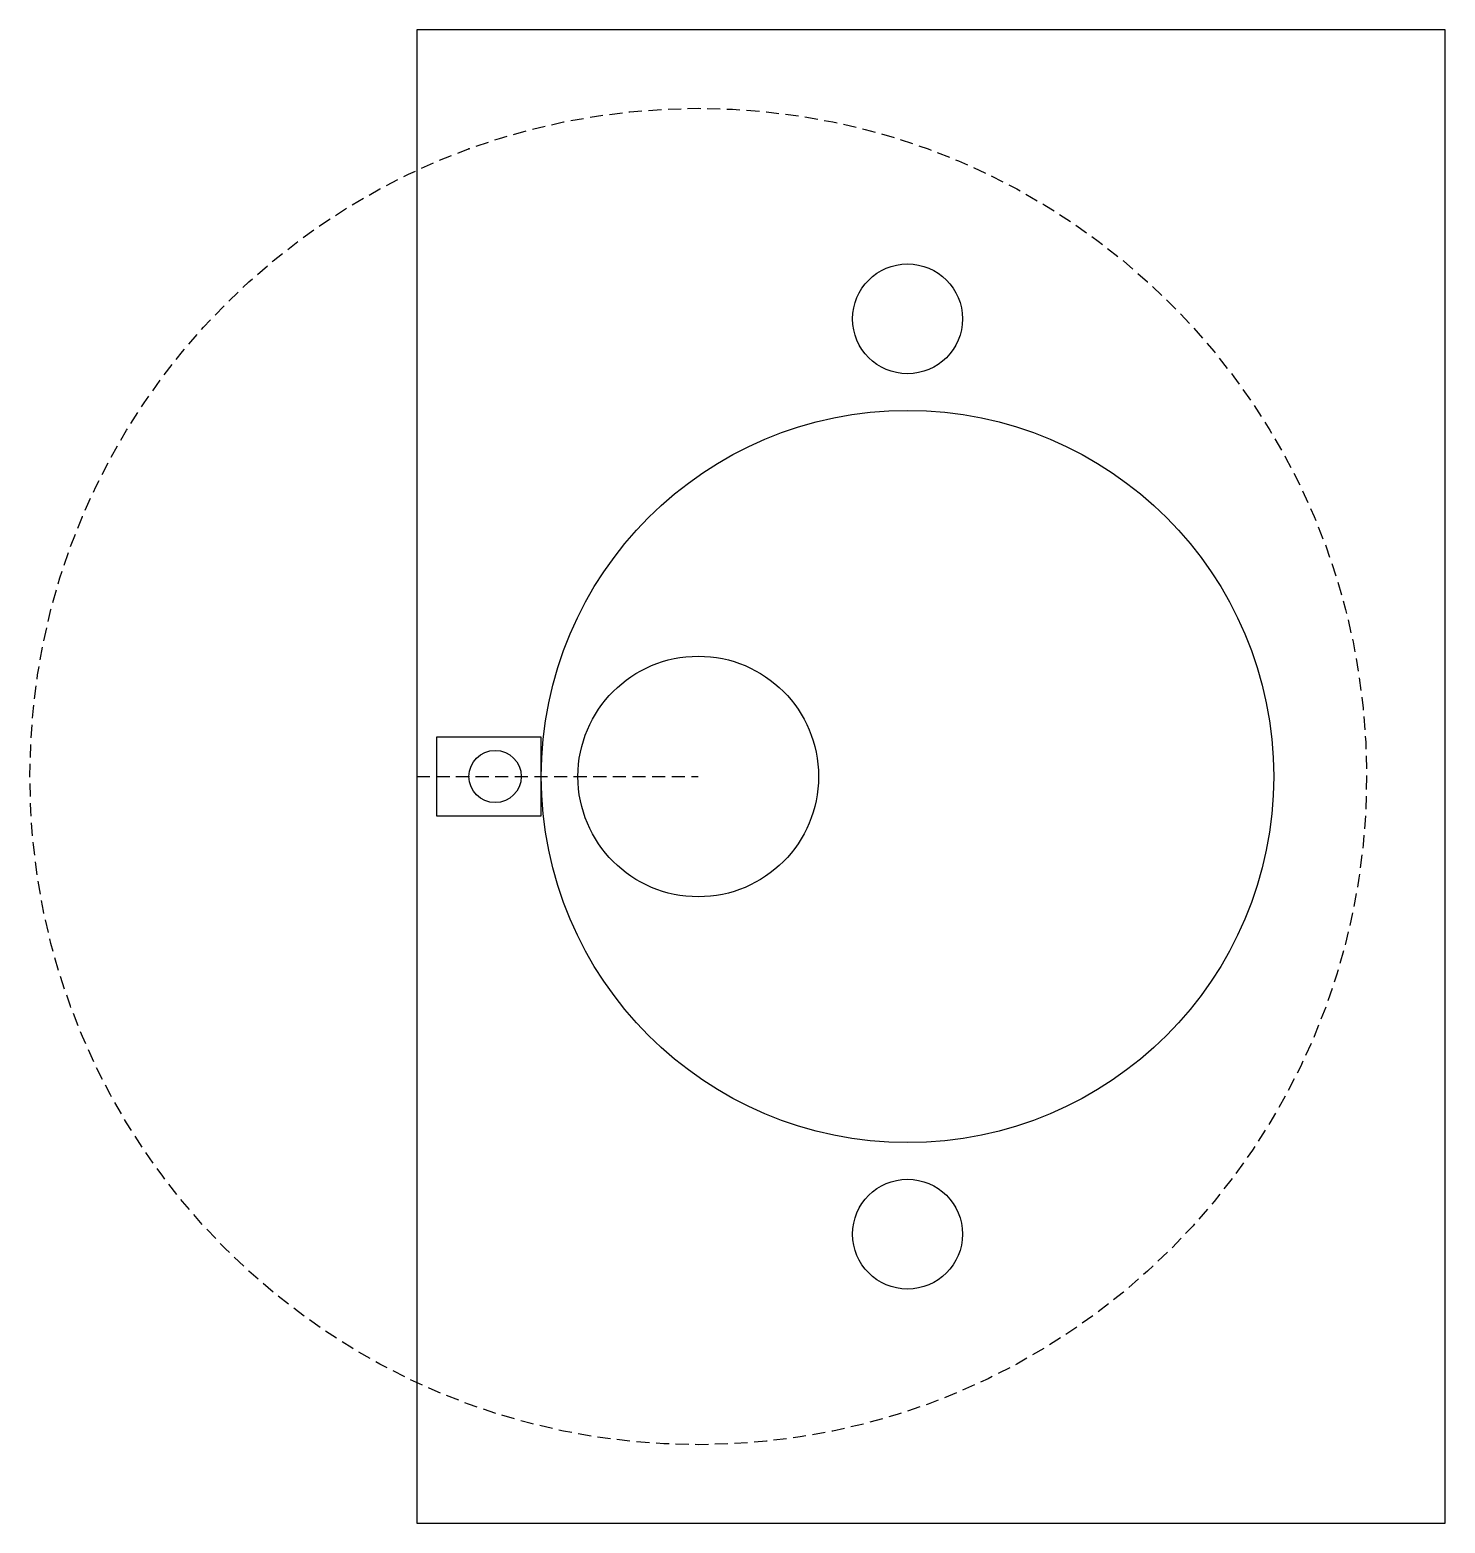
# Model space of a CAD drawing. Header units: millimetres. Extents: x -25.6 to 28.6, y -28.6 to 28.6.
import ezdxf

# ---------------------------------------------------------------- set-up
doc = ezdxf.new("R2010")
doc.units = ezdxf.units.MM
doc.linetypes.add('DASHED', pattern=[0.75, 0.5, -0.25])
doc.layers.get('0').update_dxf_attribs({"linetype": 'CONTINUOUS'})
doc.layers.add('1', color=7, linetype='DASHED')

msp = doc.modelspace()

# ---------------------------------------------------------------- linework, layer by layer
for points in [[(28.55, 28.55), (-10.764, 28.55), (-10.764, -28.55), (28.55, -28.55)], [(-6, 1.5), (-10, 1.5), (-10, -1.5), (-6, -1.5)]]:
    msp.add_lwpolyline(points, close=True)
for centre, radius in [((8, 17.5), 2.1), ((8, 0), 14), ((0, 0), 4.6), ((-7.764, 0), 1), ((-7.764, 0), 1), ((8, -17.5), 2.1)]:
    msp.add_circle(centre, radius)
msp.add_point((-8.764, 24))
at = {"layer": '1'}
for p, q in [((-10, 0), (-7.764, 0)), ((-10.764, 0), (0, 0))]:
    msp.add_line(p, q, dxfattribs=at)
msp.add_circle((0, 0), 25.55, dxfattribs=at)

doc.saveas('drawing.dxf')
